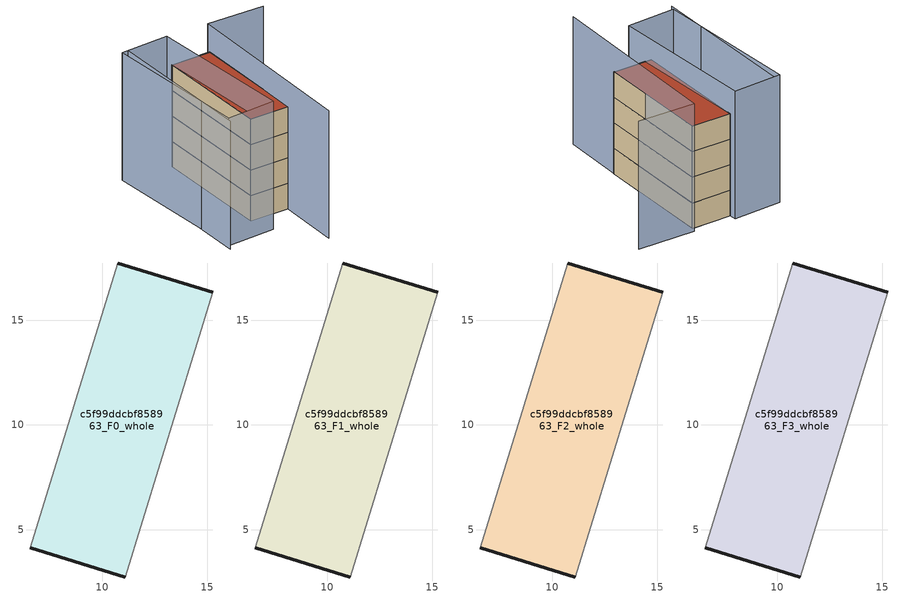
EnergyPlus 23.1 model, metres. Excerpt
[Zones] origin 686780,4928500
c5f99ddcbf858963_F0_whole
 floor ground (EU_floor_Construction): 11.08,2.73 15.27,16.34 10.74,17.74 6.56,4.12 z0
 wall outside (EU_wall_Construction): 10.74,17.74 15.27,16.34 / 11.08,2.73 6.56,4.12 z0:3
 wall adiabatic (EU_wall_Construction): 6.56,4.12 10.74,17.74 / 15.27,16.34 11.08,2.73 z0:3
c5f99ddcbf858963_F1_whole
 floor to c5f99ddcbf858963_F0_whole (EU_floor_Construction): 11.08,2.73 15.26,16.34 10.74,17.74 6.55,4.12 z3
 wall outside (EU_wall_Construction): 10.74,17.74 15.27,16.34 / 11.08,2.73 6.56,4.12 z3:6
 wall adiabatic (EU_wall_Construction): 6.56,4.12 10.74,17.74 / 15.27,16.34 11.08,2.73 z3:6
c5f99ddcbf858963_F2_whole
 floor to c5f99ddcbf858963_F1_whole (EU_floor_Construction): 11.08,2.73 15.26,16.34 10.74,17.74 6.55,4.12 z6
 wall outside (EU_wall_Construction): 10.74,17.74 15.27,16.34 / 11.08,2.73 6.56,4.12 z6:9
 wall adiabatic (EU_wall_Construction): 6.56,4.12 10.74,17.74 / 15.27,16.34 11.08,2.73 z6:9
c5f99ddcbf858963_F3_whole
 floor to c5f99ddcbf858963_F2_whole (EU_floor_Construction): 11.08,2.73 15.26,16.34 10.74,17.74 6.55,4.12 z9
 wall outside (EU_wall_Construction): 10.74,17.74 15.27,16.34 / 11.08,2.73 6.56,4.12 z9:12
 wall adiabatic (EU_wall_Construction): 6.56,4.12 10.74,17.74 / 15.27,16.34 11.08,2.73 z9:12
 roof outside (EU_roof_Construction): 15.27,16.34 11.08,2.73 6.56,4.12 10.74,17.74 z12
shading: 8.61,-4.45 15.6,16.85 / 15.6,16.85 22.13,14.71 / 5.99,19.72 0.58,2.1 / 1.01,2.67 5.3,19.94 / 5.3,19.94 10.93,18.54 / 10.93,18.54 6.65,1.27 / 6.65,1.27 1.01,2.67 z0:15
[Building]
EU S2 Campaign: North Axis=0; Terrain=City; Solar Distribution=FullExterior
[Site:Location]
Bologna: Latitude=44.5; Longitude=11.25; Time Zone=1; Elevation=37
[SizingPeriod:WeatherFileDays]
AnnualSizingPeriod: Begin Month=1; Begin Day of Month=1; End Month=12; End Day of Month=31; Day of Week for Start Day=Monday; Use Weather File Daylight Saving Period=No; Use Weather File Rain and Snow Indicators=No
[MATERIAL]
EU_InternalMass_Material: Roughness=MediumRough; Thickness=0.1; Conductivity=1; Density=1800; Specific Heat=900; Thermal Absorptance=0.9; Solar Absorptance=0.7; Visible Absorptance=0.7
[MATERIAL:NOMASS] Roughness=MediumRough; Thermal Absorptance=0.9; Solar Absorptance=0.7; Visible Absorptance=0.7
Name | Thermal Resistance
EU_wall_NoMass | 0.937881
EU_roof_NoMass | 0.548572
EU_floor_NoMass | 0.71348
[CONSTRUCTION]
EU_wall_Construction: EU_wall_NoMass
EU_roof_Construction: EU_roof_NoMass
EU_floor_Construction: EU_floor_NoMass
EU_InternalMass_Construction: EU_InternalMass_Material
[ZONE] Type=1; Multiplier=1; Ceiling Height=autocalculate; Volume=202.34; Floor Area=autocalculate; Part of Total Floor Area=Yes
c5f99ddcbf858963_F0_whole; c5f99ddcbf858963_F1_whole; c5f99ddcbf858963_F2_whole; c5f99ddcbf858963_F3_whole
[INTERNALMASS] Construction=EU_InternalMass_Construction; Surface Area=67.4468
Name | Zone or ZoneList
c5f99ddcbf858963_F0_whole_EU_InternalMass | c5f99ddcbf858963_F0_whole
c5f99ddcbf858963_F1_whole_EU_InternalMass | c5f99ddcbf858963_F1_whole
c5f99ddcbf858963_F2_whole_EU_InternalMass | c5f99ddcbf858963_F2_whole
c5f99ddcbf858963_F3_whole_EU_InternalMass | c5f99ddcbf858963_F3_whole
[OTHEREQUIPMENT] Fuel Type=Electricity; Design Level Calculation Method=Watts/Area; Power per Zone Floor Area=1; Fraction Latent=0; Fraction Radiant=0; Fraction Lost=0; Carbon Dioxide Generation Rate=0; EndUse Subcategory=EU_Step8_InternalGains
Name | Zone or ZoneList or Space or SpaceList | Schedule
EU_Step8_InternalGain_c5f99ddcbf858963_F0_whole_f000 | c5f99ddcbf858963_F0_whole | EU_Step8_GainSchedule_c5f99ddcbf858963_F0_whole_f000
EU_Step8_InternalGain_c5f99ddcbf858963_F1_whole_f000 | c5f99ddcbf858963_F1_whole | EU_Step8_GainSchedule_c5f99ddcbf858963_F1_whole_f000
EU_Step8_InternalGain_c5f99ddcbf858963_F2_whole_f000 | c5f99ddcbf858963_F2_whole | EU_Step8_GainSchedule_c5f99ddcbf858963_F2_whole_f000
EU_Step8_InternalGain_c5f99ddcbf858963_F3_whole_f000 | c5f99ddcbf858963_F3_whole | EU_Step8_GainSchedule_c5f99ddcbf858963_F3_whole_f000
[ZONEVENTILATION:DESIGNFLOWRATE] Schedule=EU_AlwaysOn; Design Flow Rate Calculation Method=AirChanges/Hour; Air Changes per Hour=0.687892; Ventilation Type=Natural; Fan Pressure Rise=0; Fan Total Efficiency=1; Constant Term Coefficient=1; Temperature Term Coefficient=0; Velocity Term Coefficient=0; Velocity Squared Term Coefficient=0; Minimum Indoor Temperature=-100; Maximum Indoor Temperature=100; Delta Temperature=-100; Minimum Outdoor Temperature=-100; Maximum Outdoor Temperature=100; Maximum Wind Speed=40
Name | Zone or ZoneList or Space or SpaceList
EU_ConstantAir_c5f99ddcbf858963_F0_whole | c5f99ddcbf858963_F0_whole
EU_ConstantAir_c5f99ddcbf858963_F1_whole | c5f99ddcbf858963_F1_whole
EU_ConstantAir_c5f99ddcbf858963_F2_whole | c5f99ddcbf858963_F2_whole
EU_ConstantAir_c5f99ddcbf858963_F3_whole | c5f99ddcbf858963_F3_whole
[HVACTEMPLATE:THERMOSTAT] Constant Heating Setpoint=20; Constant Cooling Setpoint=50
EU_HeatOnly_c5f99ddcbf858963_F0_whole; EU_HeatOnly_c5f99ddcbf858963_F1_whole; EU_HeatOnly_c5f99ddcbf858963_F2_whole; EU_HeatOnly_c5f99ddcbf858963_F3_whole
[HVACTEMPLATE:ZONE:IDEALLOADSAIRSYSTEM] System Availability Schedule=EU_AlwaysOn; Maximum Heating Supply Air Temperature=50; Minimum Cooling Supply Air Temperature=13; Maximum Heating Supply Air Humidity Ratio=0.0156; Minimum Cooling Supply Air Humidity Ratio=0.0077; Heating Limit=NoLimit; Cooling Limit=NoLimit; Heating Availability Schedule=EU_AlwaysOn; Cooling Availability Schedule=EU_CoolingOff; Dehumidification Control Type=ConstantSensibleHeatRatio; Cooling Sensible Heat Ratio=0.7; Dehumidification Setpoint=60; Humidification Control Type=None; Humidification Setpoint=30; Outdoor Air Method=None; Outdoor Air Flow Rate per Person=0.00944; Outdoor Air Flow Rate per Zone Floor Area=0; Outdoor Air Flow Rate per Zone=0; Demand Controlled Ventilation Type=None; Outdoor Air Economizer Type=NoEconomizer; Heat Recovery Type=None; Sensible Heat Recovery Effectiveness=0.7; Latent Heat Recovery Effectiveness=0.65
Name | Template Thermostat
c5f99ddcbf858963_F0_whole | EU_HeatOnly_c5f99ddcbf858963_F0_whole
c5f99ddcbf858963_F1_whole | EU_HeatOnly_c5f99ddcbf858963_F1_whole
c5f99ddcbf858963_F2_whole | EU_HeatOnly_c5f99ddcbf858963_F2_whole
c5f99ddcbf858963_F3_whole | EU_HeatOnly_c5f99ddcbf858963_F3_whole
[SIZING:ZONE] Zone Cooling Design Supply Air Temperature Input Method=SupplyAirTemperature; Zone Cooling Design Supply Air Temperature=13; Zone Heating Design Supply Air Temperature Input Method=SupplyAirTemperature; Zone Heating Design Supply Air Temperature=50; Zone Cooling Design Supply Air Humidity Ratio=0.008; Zone Heating Design Supply Air Humidity Ratio=0.008; Cooling Design Air Flow Method=DesignDay; Cooling Design Air Flow Rate=0; Cooling Minimum Air Flow per Zone Floor Area=0.000762; Cooling Minimum Air Flow=0; Cooling Minimum Air Flow Fraction=0.2; Heating Design Air Flow Method=DesignDay; Heating Design Air Flow Rate=0; Heating Maximum Air Flow per Zone Floor Area=0.002032; Heating Maximum Air Flow=0.141576; Heating Maximum Air Flow Fraction=0.3; Account for Dedicated Outdoor Air System=No; Dedicated Outdoor Air System Control Strategy=NeutralSupplyAir; Dedicated Outdoor Air Low Setpoint Temperature for Design=autosize; Dedicated Outdoor Air High Setpoint Temperature for Design=autosize; Zone Load Sizing Method=Sensible Load Only No Latent Load; Zone Latent Cooling Design Supply Air Humidity Ratio Input Method=HumidityRatioDifference; Zone Cooling Design Supply Air Humidity Ratio Difference=0.005; Zone Latent Heating Design Supply Air Humidity Ratio Input Method=HumidityRatioDifference; Zone Humidification Design Supply Air Humidity Ratio Difference=0.005
c5f99ddcbf858963_F0_whole; c5f99ddcbf858963_F1_whole; c5f99ddcbf858963_F2_whole; c5f99ddcbf858963_F3_whole
[SCHEDULE:CONSTANT]
Name | Hourly Value
EU_AlwaysOn | 1
EU_CoolingOff | 0
[SCHEDULE:FILE] Column Number=1; Rows to Skip at Top=0; Number of Hours of Data=8760; Column Separator=Comma; Interpolate to Timestep=No; Minutes per Item=60; Adjust Schedule for Daylight Savings=Yes
Name | File
EU_Step8_GainSchedule_c5f99ddcbf858963_F0_whole_f000 | ../../schedules/c5f99ddcbf858963/c5f99ddcbf858963_F0_whole_f000_gain.csv
EU_Step8_GainSchedule_c5f99ddcbf858963_F1_whole_f000 | ../../schedules/c5f99ddcbf858963/c5f99ddcbf858963_F1_whole_f000_gain.csv
EU_Step8_GainSchedule_c5f99ddcbf858963_F2_whole_f000 | ../../schedules/c5f99ddcbf858963/c5f99ddcbf858963_F2_whole_f000_gain.csv
EU_Step8_GainSchedule_c5f99ddcbf858963_F3_whole_f000 | ../../schedules/c5f99ddcbf858963/c5f99ddcbf858963_F3_whole_f000_gain.csv
